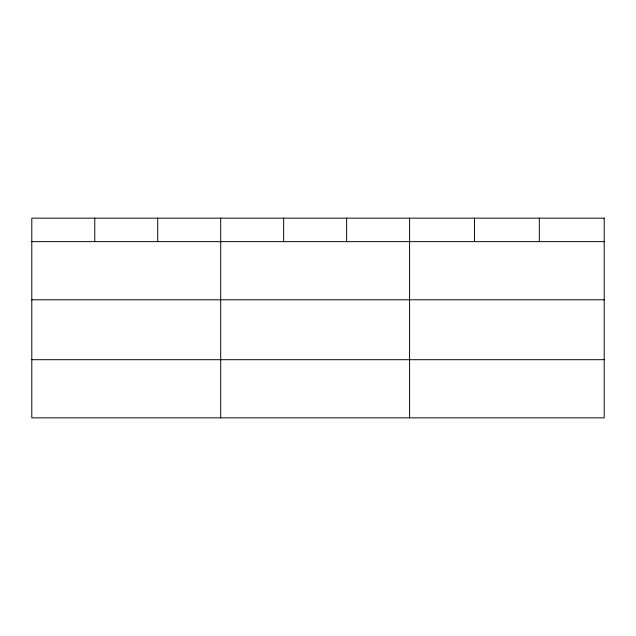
<?xml version="1.0" encoding="UTF-8"?>
<svg xmlns="http://www.w3.org/2000/svg" width="636" height="636" viewBox="0 0 636 636"><rect width="100%" height="100%" fill="white"/><g stroke="black" fill="none" stroke-linecap="round" stroke-linejoin="round"><path stroke-width="0.95" d="M31.8 241.648L604.2 241.648M31.8 299.795L604.2 299.795M31.8 359.698L604.2 359.698M539.328 218.156L539.328 241.648M474.456 218.156L474.456 241.648M409.584 218.156L409.584 417.844M346.62 218.156L346.62 241.648M283.656 218.156L283.656 241.648M220.692 218.156L220.692 417.844M157.728 218.156L157.728 241.648M94.764 218.156L94.764 241.648M604.2 218.156L31.8 218.156L31.8 417.844L604.2 417.844L604.2 218.156"/></g></svg>
